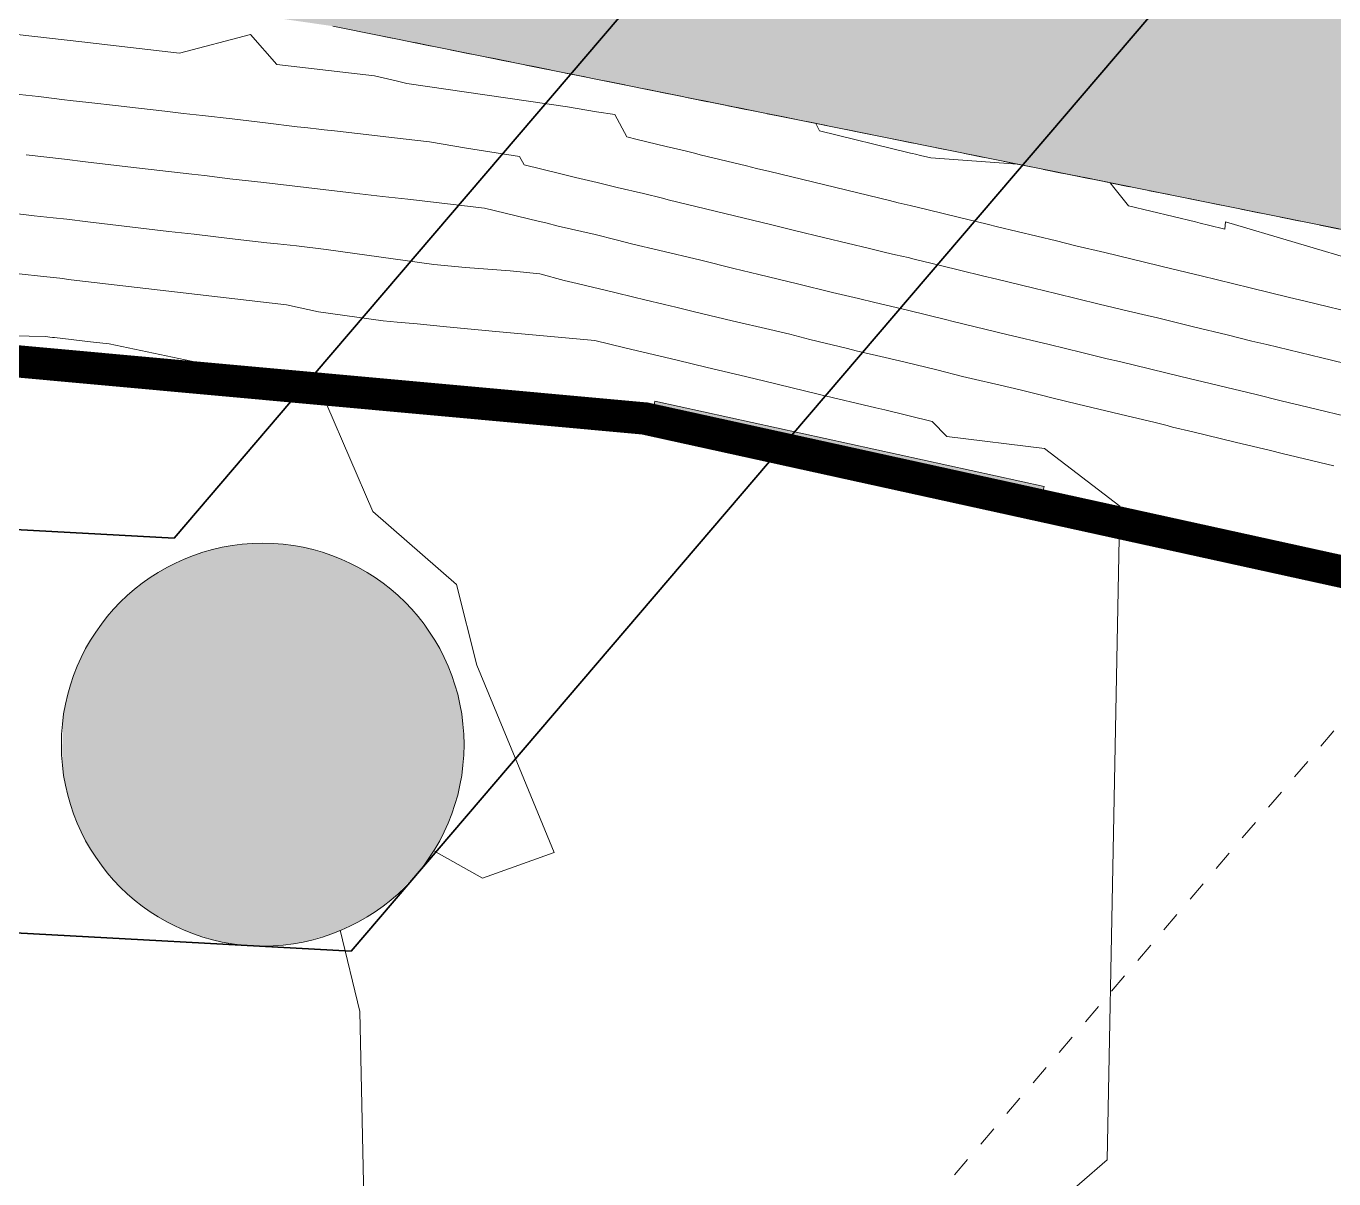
# Model space of a CAD drawing. Header units: metres. Extents: x -490 to 202, y -217 to 332.
# Drawn here: x -28.81 to -22.31, y -4.87 to 0.85 of the extents above; entities that cross this region are included whole.
import ezdxf

# ---------------------------------------------------------------- set-up
doc = ezdxf.new("R2010")
doc.units = ezdxf.units.M
doc.linetypes.add('0-2', pattern=[0.00106, 0.00053, -0.00053])
doc.linetypes.add('Oculto', pattern=[0.007144, 0.004763, -0.002381])
doc.layers.add('A-DETL', color=94, linetype='Continuous', lineweight=9, true_color=0x00a600)
doc.layers.add('C-TOPO-MAJR', color=66, linetype='Continuous', lineweight=18, true_color=0x647b04)
for name, color, linetype, lineweight in [('A-DETL-GENF', 7, 'Continuous', 9), ('A-DETL-THIN', 7, 'Continuous', 9), ('A-GENM', 7, 'Continuous', 9), ('C-TOPO', 7, '0-2', 9)]:
    doc.layers.add(name, color=color, linetype=linetype, lineweight=lineweight)
doc.layers.add('CUANT MURO PERIMETRAL H3.00', color=5, linetype='Continuous')

# ---------------------------------------------------------------- blocks, each defined once
blk = doc.blocks.new('Placa corriente - Placa corriente 200x50x3cm-V3-PLANTA DE MURO PERIMETRAL')
at = {"layer": 'A-GENM', "true_color": 0x7f7f7f}
blk.add_hatch(color=8, dxfattribs=at).paths.add_polyline_path([(0.9894, 0.005), (0.9894, 0.025), (-0.9894, 0.025), (-0.9894, 0.005), (0.5452, 0.005)])
at = {"layer": 'A-GENM'}
for p, q in [((0.9894, 0.025), (-0.9894, 0.025)), ((-0.9894, 0.025), (-0.9894, 0.005)), ((0.9894, 0.005), (0.9894, 0.025))]:
    blk.add_line(p, q, dxfattribs=at)

msp = doc.modelspace()

# ---------------------------------------------------------------- hatches: boundary and pattern name
at = {"layer": 'A-DETL-GENF', "true_color": 0x0080ff}
h = msp.add_hatch(color=150, dxfattribs=at)
h.paths.add_polyline_path([(-27.6315, -3.7139), (-27.5195, -3.7076), (-27.409, -3.6888), (-27.3012, -3.6577), (-27.1976, -3.6148), (-27.0995, -3.5606), (-27.008, -3.4957), (-26.8765, -3.3674), (-26.8497, -3.3373), (-26.7848, -3.2459), (-26.7305, -3.1477), (-26.6876, -3.0441), (-26.6566, -2.9364), (-26.6368, -2.8074), (-26.6315, -2.7139), (-26.6378, -2.6019), (-26.6566, -2.4913), (-26.6876, -2.3836), (-26.7305, -2.28), (-26.7848, -2.1818), (-26.8765, -2.0603), (-26.9244, -2.0067), (-27.008, -1.932), (-27.0995, -1.8671), (-27.1976, -1.8129), (-27.3012, -1.77), (-27.409, -1.7389), (-27.5195, -1.7201), (-27.6315, -1.7139), (-27.7435, -1.7201), (-27.854, -1.7389), (-27.9618, -1.77), (-28.0654, -1.8129), (-28.1635, -1.8671), (-28.255, -1.932), (-28.3386, -2.0067), (-28.4133, -2.0904), (-28.4782, -2.1818), (-28.5325, -2.28), (-28.5754, -2.3836), (-28.6064, -2.4913), (-28.6252, -2.6019), (-28.6262, -2.8074), (-28.6252, -2.8258), (-28.6064, -2.9364), (-28.5754, -3.0441), (-28.5325, -3.1477), (-28.4782, -3.2459), (-28.4133, -3.3373), (-28.3386, -3.421), (-28.255, -3.4957), (-28.1635, -3.5606), (-28.0654, -3.6148), (-27.9618, -3.6577), (-27.854, -3.6888), (-27.7435, -3.7076)])
h.paths.add_polyline_path([(-69.4834, 0.9981), (-69.4052, 1.0043), (-69.3289, 1.0226), (-69.2564, 1.0526), (-69.1895, 1.0936), (-69.1299, 1.1446), (-69.0789, 1.2043), (-69.0379, 1.2712), (-69.0079, 1.3436), (-68.9896, 1.4199), (-68.9834, 1.4981), (-68.9956, 1.6014), (-69.0079, 1.6527), (-69.0379, 1.7251), (-69.0789, 1.792), (-69.1299, 1.8517), (-69.1895, 1.9027), (-69.3225, 1.971), (-69.3289, 1.9737), (-69.4052, 1.992), (-69.4834, 1.9981), (-69.5616, 1.992), (-69.6444, 1.971), (-69.7104, 1.9437), (-69.7773, 1.9027), (-69.837, 1.8517), (-69.8879, 1.792), (-69.9289, 1.7251), (-69.9713, 1.6014), (-69.9773, 1.5764), (-69.9834, 1.4981), (-69.9773, 1.4199), (-69.9589, 1.3436), (-69.9289, 1.2712), (-69.8866, 1.2026), (-69.837, 1.1446), (-69.7773, 1.0936), (-69.7104, 1.0526), (-69.6379, 1.0226), (-69.5616, 1.0043)])
h.paths.add_polyline_path([(-66.9635, 40.786), (-66.8854, 40.7922), (-66.8093, 40.8104), (-66.7369, 40.8404), (-66.614, 40.9293), (-66.6106, 40.9322), (-66.5597, 40.9918), (-66.5188, 41.0585), (-66.4888, 41.1309), (-66.4647, 41.2804), (-66.4644, 41.2851), (-66.4705, 41.3632), (-66.4888, 41.4394), (-66.5188, 41.5117), (-66.5597, 41.5785), (-66.6106, 41.6381), (-66.6701, 41.689), (-66.7369, 41.7299), (-66.8093, 41.7599), (-66.8854, 41.7781), (-66.9635, 41.7843), (-67.0416, 41.7781), (-67.1177, 41.7599), (-67.1984, 41.7248), (-67.2569, 41.689), (-67.3164, 41.6381), (-67.3673, 41.5785), (-67.4082, 41.5117), (-67.4382, 41.4394), (-67.4565, 41.3632), (-67.4623, 41.2804), (-67.4565, 41.2071), (-67.4382, 41.1309), (-67.4082, 41.0585), (-67.3673, 40.9918), (-67.313, 40.9293), (-67.1984, 40.8455), (-67.1901, 40.8404), (-67.1177, 40.8104), (-67.0416, 40.7922)])
h.paths.add_polyline_path([(-68.8415, 48.8801), (-68.7633, 48.8863), (-68.687, 48.9046), (-68.6145, 48.9346), (-68.5476, 48.9756), (-68.4879, 49.0266), (-68.437, 49.0863), (-68.396, 49.1532), (-68.366, 49.2256), (-68.3477, 49.3019), (-68.3415, 49.3801), (-68.3477, 49.4584), (-68.366, 49.5347), (-68.396, 49.6071), (-68.437, 49.674), (-68.4879, 49.7337), (-68.5476, 49.7847), (-68.6145, 49.8257), (-68.687, 49.8557), (-68.7633, 49.874), (-68.8415, 49.8801), (-68.9197, 49.874), (-68.996, 49.8557), (-69.0685, 49.8257), (-69.1354, 49.7847), (-69.1951, 49.7337), (-69.246, 49.674), (-69.287, 49.6071), (-69.317, 49.5347), (-69.3353, 49.4584), (-69.3415, 49.3801), (-69.3353, 49.3019), (-69.317, 49.2256), (-69.287, 49.1532), (-69.246, 49.0863), (-69.1951, 49.0266), (-69.1354, 48.9756), (-69.0685, 48.9346), (-68.996, 48.9046), (-68.9197, 48.8863)])
at = {"layer": 'A-DETL-GENF', "true_color": 0x0000ff}
h = msp.add_hatch(color=5, dxfattribs=at)
h.paths.add_polyline_path([(122.0441, -38.5433), (122.1802, -38.4804), (112.605, -17.7343), (106.8285, -17.7829), (92.6645, -18.2049), (82.7565, -18.7139), (59.1185, -19.2559), (44.2765, -18.7189), (29.2255, -15.7059), (10.5985, -10.1669), (-9.5635, -4.5659), (-25.7215, -1.0209), (-43.8935, 0.6381), (-53.8745, 1.6631), (-58.0905, 1.9031), (-62.2085, 1.9821), (-66.7465, 2.6931), (-75.4085, 2.1201), (-77.8155, 1.6941), (-79.4225, 1.7498), (-83.0642, 0.0688), (-83.3272, -0.0915), (-83.3989, -0.1392), (-83.5559, -0.2585), (-83.7051, -0.3875), (-83.9157, -0.603), (-83.9778, -0.672), (-84.1003, -0.8265), (-84.2129, -0.9883), (-84.3151, -1.1569), (-84.4066, -1.3316), (-84.487, -1.5116), (-84.556, -1.6963), (-84.6132, -1.885), (-84.6586, -2.0769), (-84.6919, -2.2712), (-84.7129, -2.4672), (-84.719, -2.8074), (-84.7181, -2.8613), (-84.7021, -3.0579), (-84.6739, -3.253), (-84.6336, -3.446), (-84.5813, -3.6361), (-84.5171, -3.8225), (-84.4415, -4.0046), (-81.9499, -9.5072), (-81.8132, -9.4453), (-84.3796, -3.762), (-84.4425, -3.5768), (-84.4932, -3.3879), (-84.5315, -3.1961), (-84.5572, -3.0022), (-84.5702, -2.807), (-84.5705, -2.6114), (-84.558, -2.4162), (-84.5328, -2.2222), (-84.495, -2.0303), (-84.4448, -1.8413), (-84.3824, -1.6559), (-84.3081, -1.475), (-84.2221, -1.2993), (-84.1248, -1.1296), (-84.0167, -0.9666), (-83.8982, -0.811), (-83.7099, -0.603), (-83.6321, -0.5245), (-83.4856, -0.3949), (-83.3272, -0.2725), (-83.1689, -0.1656), (-83, -0.067), (-82.825, 0.0205), (-79.3922, 1.5987), (-77.8049, 1.5437), (-75.3904, 1.971), (-66.7532, 2.5424), (-62.2216, 1.8324), (-58.0962, 1.7532), (-53.7578, 1.5004), (-43.0053, 0.4064), (-25.7445, -1.1694), (-9.5997, -4.7115), (10.7573, -10.3706), (29.1893, -15.8516), (44.259, -18.8683), (59.1436, -19.4053), (82.7621, -18.8638), (92.6706, -18.3547), (106.8314, -17.9328), (112.5094, -17.8851), (121.9814, -38.4076)])
h.paths.add_polyline_path([(109.7483, -11.548), (109.6789, -11.3979), (75.6474, -11.3329), (42.5688, -8.3334), (6.8663, 0.1664), (6.7271, 0.3991), (6.5989, 0.6381), (6.4819, 0.8828), (6.3764, 1.1326), (6.2146, 1.6014), (6.2006, 1.6455), (6.1307, 1.9076), (6.073, 2.1726), (6.0277, 2.4399), (5.9948, 2.7091), (5.9745, 2.9796), (5.9666, 3.2507), (5.9714, 3.5218), (5.9902, 3.8058), (6.0186, 4.062), (6.0609, 4.3299), (6.1156, 4.5955), (6.1825, 4.8583), (6.2615, 5.1177), (6.3525, 5.3732), (6.4552, 5.6242), (6.6426, 6.0102), (6.695, 6.1105), (6.8315, 6.3449), (6.9787, 6.5726), (7.1363, 6.7933), (7.304, 7.0064), (7.4814, 7.2116), (9.8263, 9.7995), (9.7151, 9.9002), (7.1931, 7.1076), (7.0253, 6.8952), (6.8673, 6.6755), (6.7194, 6.4488), (6.4727, 6.0102), (6.4549, 5.9766), (6.3389, 5.732), (6.234, 5.4825), (6.1405, 5.2285), (6.0586, 4.9705), (5.9884, 4.7091), (5.93, 4.4448), (5.8836, 4.1781), (5.8408, 3.8058), (5.8271, 3.6398), (5.8172, 3.3693), (5.8194, 3.0986), (5.8339, 2.8284), (5.8605, 2.559), (5.8992, 2.2911), (5.95, 2.0252), (6.0587, 1.6014), (6.0873, 1.5017), (6.1735, 1.2451), (6.2711, 0.9927), (6.3801, 0.7449), (6.5001, 0.5023), (6.631, 0.2653), (6.7724, 0.0345), (42.5445, -8.4819), (75.6405, -11.4829), (107.5298, -11.5438)])
h.paths.add_polyline_path([(-97.2437, -11.2477), (-97.107, -11.1858), (-99.189, -6.6028), (-99.456, -6.0988), (-99.5361, -5.9551), (-99.7256, -5.6404), (-99.9256, -5.3321), (-100.15, -5.0118), (-100.3559, -4.7365), (-100.5857, -4.4498), (-100.825, -4.1709), (-101.0735, -3.9002), (-101.3308, -3.638), (-101.5968, -3.3844), (-101.8711, -3.1399), (-102.2785, -2.8074), (-102.4434, -2.6791), (-102.7407, -2.4633), (-114.8844, -8.6918), (-118.5509, -2.1313), (-120.7967, 0.5215), (-120.9702, 0.4944), (-118.6747, -2.2172), (-114.9447, -8.8913), (-102.7531, -2.6382), (-102.4661, -2.8501), (-102.1441, -3.1068), (-101.9136, -3.3016), (-101.6488, -3.5408), (-101.392, -3.7885), (-101.1435, -4.0445), (-100.9036, -4.3086), (-100.6725, -4.5804), (-100.3374, -5.0118), (-100.2376, -5.146), (-100.0344, -5.4393), (-99.8409, -5.739), (-99.6574, -6.045), (-99.456, -6.4114), (-99.321, -6.6742), (-99.1685, -6.9968), (-97.2717, -11.1858)])
h.paths.add_polyline_path([(-18.2536, 6.2347), (-17.8495, 6.3329), (-17.4486, 6.4434), (-17.0513, 6.5661), (-16.6579, 6.7009), (-16.124, 6.9074), (-15.8844, 7.0062), (-15.505, 7.1765), (-15.1309, 7.3583), (-14.7627, 7.5514), (-14.4004, 7.7557), (-14.0447, 7.971), (-13.4359, 8.3767), (-13.3536, 8.4336), (-13.0191, 8.6806), (-12.6922, 8.9377), (-12.3733, 9.2046), (-12.0628, 9.4812), (-11.7608, 9.7672), (-11.4678, 10.0622), (-10.7478, 10.8474), (-1.9935, 20.5091), (-2.1046, 20.6098), (-11.5746, 10.1676), (-11.8631, 9.877), (-12.1603, 9.5953), (-12.466, 9.3228), (-12.7798, 9.0598), (-13.1015, 8.8064), (-13.4359, 8.5593), (-13.9444, 8.2146), (-14.1107, 8.1066), (-14.4607, 7.8942), (-14.8171, 7.6925), (-15.1795, 7.5018), (-15.5475, 7.3222), (-16.124, 7.0696), (-16.299, 6.997), (-16.6818, 6.8517), (-17.0689, 6.7181), (-17.4599, 6.5964), (-17.8544, 6.4867), (-18.252, 6.3889), (-28.9961, 9.0759), (-47.4597, 11.3403), (-58.0842, 11.1414), (-58.0273, 11.0455), (-57.8989, 11.0221), (-57.6909, 11.005), (-57.5814, 11.0027), (-47.4675, 11.1901), (-29.0235, 8.9281), (-18.8121, 6.3744)])
at = {"layer": 'A-DETL-GENF', "true_color": 0xd2c9aa}
msp.add_hatch(color=9, dxfattribs=at).paths.add_polyline_path([(-344.8356, -34.6589), (-342.1635, -33.6688), (-340.3945, -33.0499), (-337.6735, -32.2879), (-318.3105, -29.5029), (-298.5345, -26.0369), (-277.9475, -22.8549), (-255.3225, -18.8059), (-236.5504, -15.8278), (-218.6645, -12.8389), (-199.6635, -9.9339), (-182.3395, -6.8679), (-166.6591, -4.3672), (-150.1465, -1.7749), (-130.5825, -0.4439), (-119.6775, 1.2241), (-104.8322, 1.7444), (-96.0495, 2.4351), (-87.2875, 3.2541), (-75.4175, 3.3071), (-64.9035, 4.8241), (-46.5285, 3.6381), (-27.2825, 0.8531), (-7.5995, -3.1119), (11.0145, -8.3699), (32.2623, -13.8644), (43.3485, -16.6979), (64.1245, -17.3449), (80.9985, -17.0249), (98.5515, -17.3349), (118.3615, -17.3859), (116.5605, -12.2759), (98.2815, -12.8529), (81.1545, -13.1389), (63.7605, -12.9869), (43.8855, -11.3389), (30.4067, -7.2161), (12.8145, -3.2039), (-6.6455, 2.0741), (-26.8765, 5.1858), (-46.3235, 8.3191), (-65.2405, 9.8961), (-76.1235, 8.8381), (-87.97, 8.7246), (-96.8025, 8.2071), (-105.2445, 8.1431), (-120.3995, 6.5581), (-131.6255, 4.7371), (-150.7705, 2.6761), (-168.3775, -0.1439), (-182.9415, -2.3179), (-200.6785, -4.9299), (-207.2375, -6.5779), (-219.2815, -8.0779), (-238.3025, -10.7549), (-255.9905, -14.0139), (-279.5605, -17.4334), (-299.7015, -20.5459), (-319.5905, -23.2589), (-339.0205, -25.3359), (-345.5685, -24.3549), (-350.8059, -25.1682), (-346.8452, -31.4644)])

# ---------------------------------------------------------------- linework, layer by layer
at = {"layer": 'A-DETL', "color": 30, "lineweight": 35, "true_color": 0xfd9f02}
for p, q in [((-27.3716, -0.8702), (-20.7646, 6.8627)), ((-18.5971, 6.3206), (-25.0042, -1.1782)), ((-69.6151, 0.5549), (-28.0709, -1.6887)), ((-28.0709, -1.6887), (-27.491, -1.0099)), ((-25.1147, -1.3076), (-27.1921, -3.739)), ((-27.1921, -3.739), (-69.8279, -1.4366))]:
    msp.add_line(p, q, dxfattribs=at)
at = {"layer": 'A-DETL', "color": 8, "linetype": 'Oculto', "true_color": 0x808080}
msp.add_line((-21.7917, -2.0366), (-25.94, -6.8918), dxfattribs=at)
at = {"layer": 'A-DETL-THIN'}
msp.add_line((-27.2825, 0.8531), (-7.5995, -3.1119), dxfattribs=at)
at = {"layer": 'A-DETL-THIN', "color": 5, "lineweight": 50, "true_color": 0x0000ff}
for p, q in [((-25.7215, -1.0209), (-43.8935, 0.6381)), ((-43.908, 0.4888), (-25.7445, -1.1694)), ((-9.5635, -4.5659), (-25.7215, -1.0209)), ((-25.7445, -1.1694), (-9.5997, -4.7115))]:
    msp.add_line(p, q, dxfattribs=at)
at = {"layer": 'A-DETL-THIN'}
for start, end in [(0, 180), (180, 360)]:
    msp.add_arc((-27.6315, -2.7139), 1, start, end, dxfattribs=at)
at = {"layer": 'C-TOPO', "color": 250, "true_color": 0x2a3024}
for p, q in [((-27.2825, 0.8531), (-7.5995, -3.1119)), ((-25.6376, 0.5218), (-25.3582, 0.4655)), ((-25.3582, 0.4655), (-25.3008, 0.454)), ((-23.62, 0.1154), (-22.9854, -0.0125))]:
    msp.add_line(p, q, dxfattribs=at)
at = {"layer": 'C-TOPO', "color": 253, "true_color": 0xaeb2ac}
for p, q in [((-25.6376, 0.5218), (-26.8765, 0.7714)), ((-25.3582, 0.4655), (-25.6376, 0.5218)), ((-25.3008, 0.454), (-25.3582, 0.4655)), ((-24.4008, 0.2727), (-25.3008, 0.454)), ((-23.62, 0.1154), (-24.1884, 0.2299)), ((-22.9854, -0.0125), (-23.62, 0.1154))]:
    msp.add_line(p, q, dxfattribs=at)
at = {"layer": 'C-TOPO', "color": 250, "true_color": 0x161913}
for p, q in [((-25.6376, 0.5218), (-25.3582, 0.4655)), ((-25.3582, 0.4655), (-25.3008, 0.454)), ((-23.62, 0.1154), (-22.9854, -0.0125))]:
    msp.add_line(p, q, dxfattribs=at)
at = {"layer": 'C-TOPO-MAJR', "color": 9, "true_color": 0xcbd3ab}
for p, q in [((-27.0768, 0.6062), (-26.9693, 0.581)), ((-28.87, 0.518), (-28.7451, 0.5033)), ((-28.588, 0.4848), (-28.4952, 0.4745)), ((-28.4952, 0.4745), (-28.3475, 0.4577)), ((-27.9312, 0.4092), (-27.7835, 0.3924)), ((-28.8063, 0.2142), (-28.6156, 0.1926)), ((-25.5331, 0.2334), (-25.4862, 0.222)), ((-25.7394, 0.0217), (-25.646, -0.0014)), ((-26.9106, -0.0054), (-26.5296, -0.0507)), ((-24.4163, -0.0369), (-24.3267, -0.0586)), ((-25.9801, -0.1816), (-25.8751, -0.2076)), ((-27.4637, -0.2374), (-27.3163, -0.2562)), ((-24.489, -0.2813), (-24.4258, -0.2957)), ((-26.4026, -0.3621), (-26.2557, -0.3772)), ((-23.2385, -0.5833), (-23.1878, -0.5956)), ((-28.8747, -0.6837), (-28.7085, -0.6882)), ((-24.5403, -0.7916), (-24.4411, -0.8149)), ((-24.4411, -0.8149), (-24.2836, -0.8535)), ((-23.9685, -0.9298), (-23.8693, -0.9531)), ((-23.8693, -0.9531), (-23.7703, -0.977)), ((-24.541, -1.0524), (-24.3069, -1.1092)), ((-23.1985, -1.1152), (-23.14, -1.1297)), ((-23.7484, -1.2431), (-23.3744, -1.5305)), ((-22.5682, -1.2679), (-22.3115, -1.3297)), ((-26.5395, -3.3761), (-26.7821, -3.241))]:
    msp.add_line(p, q, dxfattribs=at)
at = {"layer": 'C-TOPO-MAJR', "color": 9, "true_color": 0xcbd3ab, "flags": 128}
for points in [[(-30.362, 1.2581), (-30.329, 1.1575), (-29.6713, 0.9941), (-29.3424, 0.9124), (-29.0136, 0.8307), (-28.5294, 0.7746), (-28.2873, 0.7465), (-28.0452, 0.7185), (-27.6924, 0.8115)], [(-27.6924, 0.8115), (-27.561, 0.6623), (-27.2339, 0.6244), (-27.0768, 0.6062)], [(-26.9693, 0.581), (-26.9157, 0.568), (-26.1176, 0.4523), (-25.973, 0.4283), (-25.8829, 0.4138)], [(-28.7451, 0.5033), (-28.6808, 0.4956), (-28.6164, 0.488), (-28.588, 0.4848)], [(-28.3475, 0.4577), (-28.3059, 0.4528), (-28.1167, 0.4304), (-28.024, 0.4195), (-27.9312, 0.4092)], [(-27.7835, 0.3924), (-27.7418, 0.3875), (-27.617, 0.3727), (-27.4599, 0.3541)], [(-25.8829, 0.4138), (-25.8234, 0.3029), (-25.7712, 0.2902), (-25.6271, 0.2554), (-25.5331, 0.2334)], [(-27.4599, 0.3541), (-27.4076, 0.3478), (-27.3531, 0.3415), (-27.3269, 0.3385), (-27.2745, 0.3327)], [(-27.2745, 0.3327), (-27.1173, 0.315), (-26.9923, 0.3009), (-26.8031, 0.2786)], [(-24.8837, 0.3699), (-24.8655, 0.3329), (-24.4205, 0.225), (-24.4134, 0.2233), (-24.4034, 0.2211), (-24.3885, 0.2174)], [(-26.8031, 0.2786), (-26.6192, 0.2481), (-26.3555, 0.2056)], [(-26.3555, 0.2056), (-26.3332, 0.164), (-26.1504, 0.1198), (-26.0784, 0.1024), (-25.9702, 0.0769)], [(-25.4862, 0.222), (-25.4581, 0.2145), (-25.229, 0.1591), (-25.179, 0.147), (-25.1122, 0.1309), (-24.5188, -0.013), (-24.4761, -0.0233), (-24.4163, -0.0369)], [(-24.3885, 0.2174), (-24.3636, 0.2113), (-24.3138, 0.1993), (-23.8823, 0.1682)], [(-28.6156, 0.1926), (-28.5111, 0.1791), (-28.3016, 0.1548), (-27.9835, 0.1179), (-27.9202, 0.1117)], [(-27.9202, 0.1117), (-27.7942, 0.0959), (-27.6251, 0.0763), (-27.4156, 0.052), (-27.2061, 0.0278), (-27.037, 0.0081), (-26.9106, -0.0054)], [(-25.9702, 0.0769), (-25.8703, 0.0528), (-25.7394, 0.0217)], [(-22.9748, -0.1247), (-22.9991, -0.1188), (-23.3312, -0.0385), (-23.4036, 0.0523), (-23.422, 0.0755)], [(-29.6722, 0.0191), (-29.3822, -0.0166), (-29.3061, -0.0255), (-29.1149, -0.0476), (-29.0042, -0.0605), (-28.8196, -0.0819), (-28.7666, -0.088), (-28.6717, -0.0976), (-28.6044, -0.1042)], [(-26.5296, -0.0507), (-26.2631, -0.1149), (-26.2257, -0.1238)], [(-25.646, -0.0014), (-25.618, -0.0089), (-25.1025, -0.1334)], [(-24.3267, -0.0586), (-24.1775, -0.0954), (-24.0334, -0.1302)], [(-28.6044, -0.1042), (-28.4995, -0.119), (-28.0982, -0.1655), (-27.9714, -0.1802), (-27.7962, -0.2005), (-27.6117, -0.2219), (-27.5586, -0.2281), (-27.4637, -0.2374)], [(-26.2257, -0.1238), (-26.1635, -0.1392), (-25.9801, -0.1816)], [(-22.8501, -0.1175), (-22.8532, -0.1542), (-22.9343, -0.1346), (-22.9748, -0.1247)], [(-21.9894, -0.3632), (-22.157, -0.3228), (-22.8501, -0.1175)], [(-25.1025, -0.1334), (-24.9898, -0.1607), (-24.8396, -0.197)], [(-24.0334, -0.1302), (-23.9812, -0.1428), (-23.6894, -0.2134), (-23.5932, -0.2367), (-23.4489, -0.2711)], [(-27.3163, -0.2562), (-26.7815, -0.3305), (-26.6238, -0.3451), (-26.4026, -0.3621)], [(-25.8751, -0.2076), (-25.7935, -0.2286), (-25.6652, -0.2595), (-25.4549, -0.3093)], [(-24.8396, -0.197), (-24.6171, -0.251), (-24.5389, -0.2699), (-24.489, -0.2813)], [(-25.4549, -0.3093), (-25.2915, -0.3498), (-25.1669, -0.3798), (-24.976, -0.426)], [(-24.4258, -0.2957), (-24.3955, -0.3034), (-24.2648, -0.3354), (-24.1648, -0.3596)], [(-23.4489, -0.2711), (-23.1169, -0.3515), (-22.9709, -0.3868)], [(-28.8411, -0.3761), (-28.7204, -0.3901), (-28.6397, -0.398)], [(-26.2557, -0.3772), (-26.1334, -0.4088), (-26.112, -0.4139), (-26.0692, -0.4242), (-25.8824, -0.4693), (-25.7889, -0.4919), (-25.7329, -0.5054), (-25.6355, -0.5286)], [(-24.1648, -0.3596), (-24.0569, -0.3863), (-23.9848, -0.4037)], [(-22.9709, -0.3868), (-22.7278, -0.4461), (-22.5315, -0.4936)], [(-28.6397, -0.398), (-28.5824, -0.4061), (-27.5124, -0.5301)], [(-24.976, -0.426), (-24.8007, -0.4684), (-24.6724, -0.4993), (-24.5905, -0.5183)], [(-23.9848, -0.4037), (-23.8021, -0.4479), (-23.6926, -0.4744), (-23.4763, -0.5268), (-23.332, -0.5612), (-23.2385, -0.5833)], [(-24.5905, -0.5183), (-24.4853, -0.5433), (-24.4222, -0.5578)], [(-22.5315, -0.4936), (-22.4532, -0.5125), (-22.1677, -0.5816), (-22.0194, -0.6171), (-21.7723, -0.6769), (-21.6152, -0.7149)], [(-27.5124, -0.5301), (-27.4069, -0.5539), (-27.3542, -0.5658), (-27.0333, -0.6104), (-26.9632, -0.6169), (-26.8649, -0.6244)], [(-25.6355, -0.5286), (-25.5795, -0.5421), (-25.4861, -0.5647), (-25.2992, -0.6098), (-25.1121, -0.6535), (-25.0129, -0.6766)], [(-24.4222, -0.5578), (-24.2401, -0.6034), (-24.2028, -0.6126), (-23.9363, -0.6772), (-23.726, -0.7273)], [(-26.8649, -0.6244), (-26.7181, -0.6395), (-26.4729, -0.6622), (-25.9825, -0.7075)], [(-23.1878, -0.5956), (-23.0078, -0.6395), (-22.8413, -0.6799)], [(-28.7085, -0.6882), (-28.6884, -0.6905), (-28.6749, -0.6918), (-28.6654, -0.6932), (-28.487, -0.7138), (-28.3944, -0.7246), (-27.9536, -0.8171)], [(-25.9825, -0.7075), (-25.833, -0.7436), (-25.5734, -0.8053)], [(-25.0129, -0.6766), (-24.9142, -0.7026), (-24.7273, -0.7477), (-24.6846, -0.758), (-24.6632, -0.7631), (-24.5403, -0.7916)], [(-22.8413, -0.6799), (-22.7186, -0.71), (-22.645, -0.7277), (-22.3708, -0.7941), (-22.3233, -0.8056), (-22.1749, -0.8411), (-22.0308, -0.8756)], [(-23.726, -0.7273), (-23.5626, -0.7675), (-23.438, -0.7976), (-23.3757, -0.8123)], [(-25.5734, -0.8053), (-25.424, -0.8414), (-25.2617, -0.88)], [(-23.3757, -0.8123), (-23.0718, -0.8861), (-22.6981, -0.9763), (-22.5735, -1.0064), (-22.4414, -1.0377)], [(-25.2617, -0.88), (-25.1447, -0.9084), (-24.8654, -0.9753), (-24.5862, -1.0422), (-24.541, -1.0524)], [(-24.2836, -0.8535), (-24.1555, -0.8856), (-24.1127, -0.8959), (-23.9685, -0.9298)], [(-27.3125, -1.0262), (-27.084, -1.5561), (-26.6682, -1.9181)], [(-23.7703, -0.977), (-23.7118, -0.9916), (-23.5836, -1.0235), (-23.3742, -1.0737), (-23.1985, -1.1152)], [(-22.4414, -1.0377), (-22.2074, -1.0949), (-21.9507, -1.1566)], [(-24.3069, -1.1092), (-24.2343, -1.1835), (-23.7484, -1.2431)], [(-23.14, -1.1297), (-23.1131, -1.1369), (-23.0118, -1.1614), (-22.8023, -1.2116)], [(-22.8023, -1.2116), (-22.6268, -1.2542), (-22.5682, -1.2679)], [(-23.3775, -1.6887), (-23.4057, -3.1526), (-23.437, -4.7748), (-23.7124, -5.0128), (-23.8302, -5.369), (-23.5667, -6.4722), (-23.3031, -7.5753), (-22.3041, -9.4334), (-21.6708, -12.0149), (-21.0376, -14.5964), (-20.4043, -17.1779), (-20.0969, -18.4312)], [(-26.6682, -1.9181), (-26.5676, -2.3193), (-26.358, -2.827), (-26.1837, -3.2491), (-26.5395, -3.3761)], [(-27.2461, -3.6349), (-27.1497, -4.0381), (-27.1136, -5.6623), (-26.9229, -6.4604), (-26.8868, -8.0846), (-26.8549, -9.5133), (-26.6763, -10.734), (-26.4595, -12.2155), (-26.2808, -13.4362), (-26.064, -14.9178), (-25.8854, -16.1385), (-25.6686, -17.62), (-25.4899, -18.8407), (-25.2731, -20.3223)]]:
    msp.add_lwpolyline(points, dxfattribs=at)
at = {"layer": 'CUANT MURO PERIMETRAL H3.00', "const_width": 0.15}
msp.add_lwpolyline([(-53.8788, 1.5882), (-43.9007, 0.5635), (-25.9865, -1.072), (-25.7284, -1.0961), (-9.5836, -4.6382), (10.5784, -10.2391)], dxfattribs=at)

# ---------------------------------------------------------------- block references
at = {"layer": 'A-GENM', "rotation": 347.6255965896506}
msp.add_blockref('Placa corriente - Placa corriente 200x50x3cm-V3-PLANTA DE MURO PERIMETRAL', (-24.722, -1.2453), dxfattribs=at)
msp.add_blockref('Placa corriente - Placa corriente 200x50x3cm-V3-PLANTA DE MURO PERIMETRAL', (-24.722, -1.2453), dxfattribs=at)

doc.saveas('drawing.dxf')
